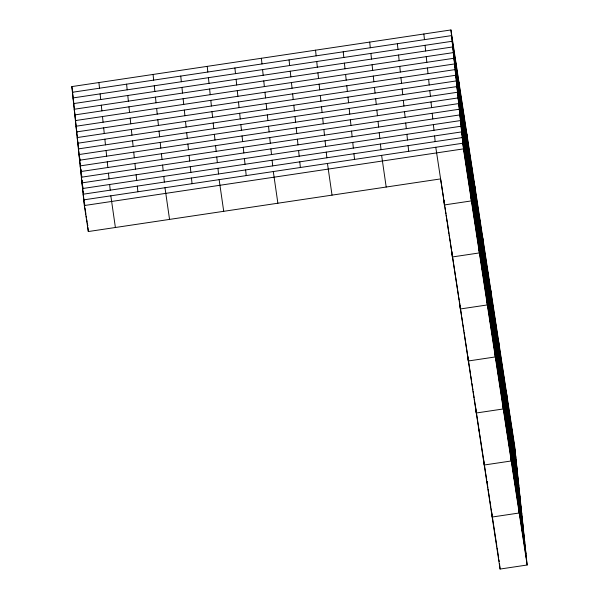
<?xml version="1.0" encoding="UTF-8"?>
<svg xmlns="http://www.w3.org/2000/svg" width="599" height="599" viewBox="0 0 599 599"><rect width="100%" height="100%" fill="white"/><g stroke="black" fill="none" stroke-linecap="round" stroke-linejoin="round"><path stroke-width="0.9" d="M440.347 178.944L88.323 231.543L84.339 205.539L71.835 86.593L450.942 29.95L514.661 446.06L527.165 565.007L500.083 569.05L435.773 147.272M84.339 205.539L463.446 148.889L450.942 29.95M515.26 451.728L451.541 35.611L72.434 92.261L73.392 98.535M515.851 457.389L452.133 41.279L73.026 97.922L73.991 104.204M516.45 463.057L452.732 46.939L73.625 103.59L74.583 109.864M517.042 468.718L453.323 52.607L74.216 109.25L75.182 115.532M517.641 474.386L453.922 58.268L74.815 114.918L75.773 121.193M518.232 480.046L454.514 63.936L75.407 120.579L76.373 126.853M518.831 485.707L455.113 69.596L76.006 126.239L76.964 132.521M519.423 491.375L455.704 75.264L76.597 131.907L77.563 138.182M520.022 497.035L456.303 80.925L77.196 137.568L78.155 143.85M520.613 502.703L456.895 86.585L77.788 143.236L78.754 149.51M521.212 508.364L457.494 92.253L78.387 148.896L79.345 155.178M521.804 514.032L458.085 97.914L78.978 154.564L79.944 160.839M522.403 519.692L458.684 103.582L79.577 160.225L80.536 166.5M522.994 525.36L459.276 109.243L80.169 165.893L81.135 172.168M523.593 531.021L459.875 114.911L80.768 171.554L81.726 177.828M524.185 536.682L460.466 120.571L81.359 177.214L82.325 183.496M524.784 542.35L461.065 126.232L81.958 182.882L82.917 189.157M525.375 548.01L461.657 131.9L82.55 188.543L83.516 194.825M525.974 553.678L462.256 137.56L83.149 194.211L84.107 200.485M526.566 559.339L462.847 143.228L83.74 199.871L84.706 206.153M463.446 148.889L527.165 565.007M468.5 359.25L468.785 361.07M440.729 179.67L443.597 198.374M443.807 199.744L444.78 206.131M444.99 207.501L445.97 213.888M446.18 215.258L447.161 221.645M447.371 223.015L448.973 233.505M449.183 234.875L450.163 241.262M450.373 242.632L451.354 249.019M451.631 250.846L455.539 276.394M455.682 277.307L458.549 296.018M458.759 297.381L459.178 300.121M459.388 301.492L459.733 303.775M459.942 305.138L460.361 307.879M460.571 309.249L461.552 315.636M461.762 317.006L462.742 323.393M462.952 324.763L463.926 331.15M464.135 332.52L470.567 374.495M470.777 375.865L471.683 381.795M471.96 383.615L472.94 390.009M473.15 391.372L474.131 397.766M474.341 399.129L475.314 405.516M475.524 406.886L478.316 425.14M478.526 426.51L479.507 432.897M479.717 434.26L485.519 472.132M485.729 473.502L486.702 479.889M486.912 481.259L487.893 487.646M488.103 489.016L488.522 491.749M488.732 493.119L489.705 499.506M489.915 500.876L490.895 507.263M491.105 508.633L491.524 511.374M491.667 512.287L492.086 515.02M492.296 516.39L496.878 546.348M497.118 547.875L498.668 558.006M498.93 559.736L499.214 561.592M386.19 187.038L381.615 155.366M332.033 195.132L327.451 163.46M277.876 203.218L273.294 171.546M223.719 211.312L219.137 179.64M169.554 219.406L164.98 187.734M115.397 227.5L110.822 195.828M71.835 86.593L72.801 92.875M79.757 157.866L80.034 159.656M80.356 163.527L80.625 165.324M80.947 169.195L81.224 170.985M81.546 174.856L81.816 176.653M82.138 180.524L82.415 182.313M82.737 186.184L83.006 187.981M83.328 191.852L83.605 193.642M84.519 203.173L84.796 204.97M84.976 207.943L85.942 214.225M86.211 216.014L86.488 217.811M86.765 219.601L87.177 222.289M87.447 224.086L87.724 225.883L87.469 223.449M511.276 425.717L511.868 431.385M512.467 437.045L513.058 442.713M513.657 448.374L514.249 454.042M514.848 459.703L515.439 465.363M516.038 471.031L516.63 476.692M517.229 482.36L517.821 488.02M518.42 493.688L519.011 499.349M519.61 505.017L520.202 510.677M520.801 516.338L521.392 522.006M521.991 527.667L522.583 533.335M506.694 394.052L507.293 399.713M507.885 405.373L508.484 411.041M509.083 416.702L509.674 422.37M510.273 428.03L510.865 433.698M511.464 439.359L512.055 445.027M512.654 450.688L513.246 456.348M513.845 462.016L514.436 467.677M515.035 473.345L515.627 479.005M516.226 484.673L516.817 490.334M517.416 496.002L518.008 501.663M518.607 507.323L519.198 512.991L492.123 517.034L491.607 512.182M503.31 373.709L503.909 379.369M504.5 385.03L505.099 390.698M505.691 396.358L506.29 402.026M506.881 407.687L507.48 413.355M508.072 419.015L508.671 424.684M509.262 430.344L509.861 436.005M510.453 441.673L511.052 447.333M511.643 453.001L512.242 458.662M512.834 464.33L513.433 469.99M514.024 475.658L514.623 481.319M498.735 342.036L499.326 347.697M499.925 353.365L500.517 359.026M501.116 364.694L501.707 370.354M502.306 376.015L502.898 381.683M503.497 387.343L504.088 393.011M504.687 398.672L505.279 404.34M505.878 410.001L506.469 415.669M507.068 421.329L507.66 426.99M508.259 432.658L508.851 438.318M509.45 443.986L510.041 449.647M510.64 455.315L511.232 460.975L484.157 465.019L483.558 459.358M495.343 321.693L495.942 327.353M496.534 333.022L497.133 338.682M497.724 344.35L498.323 350.011M498.915 355.671L499.514 361.339M500.105 367L500.704 372.668M501.296 378.328L501.895 383.996M502.486 389.657L503.085 395.325M503.677 400.986L504.276 406.646M504.867 412.314L505.466 417.975M506.058 423.643L506.657 429.303M490.768 290.021L491.36 295.681M491.959 301.349L492.55 307.01M493.149 312.678L493.748 318.339M494.34 324.007L494.939 329.667M495.53 335.335L496.129 340.996M496.721 346.656L497.32 352.324M497.911 357.985L498.51 363.653M499.102 369.313L499.701 374.981M500.292 380.642L500.891 386.303M501.483 391.971L502.082 397.631M502.673 403.299L503.272 408.96L476.19 413.011L475.599 407.342M487.384 269.677L487.975 275.338M488.574 281.006L489.166 286.666M489.765 292.334L490.356 297.995M490.955 303.663L491.547 309.324M492.146 314.992L492.737 320.652M493.336 326.313L493.928 331.981M494.527 337.641L495.118 343.309M495.717 348.97L496.309 354.638M496.908 360.298L497.499 365.967M498.098 371.627L498.69 377.288M482.801 238.005L483.4 243.673M483.992 249.334L484.591 255.002M485.183 260.662L485.782 266.323M486.373 271.991L486.972 277.651M487.564 283.32L488.163 288.98M488.754 294.648L489.353 300.309M489.945 305.969L490.544 311.637M491.135 317.298L491.734 322.966M492.326 328.626L492.925 334.294M493.516 339.955L494.115 345.623M494.707 351.284L495.306 356.944L468.223 360.995L467.714 356.135M479.417 217.662L480.009 223.33M480.608 228.99L481.199 234.658M481.798 240.319L482.39 245.979M482.989 251.647L483.58 257.308M484.179 262.976L484.771 268.637M485.37 274.305L485.961 279.965M486.56 285.633L487.152 291.294M487.751 296.954L488.342 302.622M488.941 308.283L489.533 313.951M490.132 319.611L490.723 325.279M474.835 185.99L475.434 191.658M476.025 197.318L476.624 202.986M477.216 208.647L477.815 214.315M478.414 219.975L479.005 225.636M479.604 231.304L480.196 236.964M480.795 242.632L481.386 248.293M481.985 253.961L482.577 259.622M483.176 265.29L483.767 270.95M484.366 276.611L484.958 282.279M485.557 287.939L486.148 293.607M486.747 299.268L487.339 304.936L460.264 308.979L459.665 303.319M471.45 165.646L472.049 171.314M472.641 176.975L473.24 182.643M473.831 188.303L474.43 193.971M475.022 199.632L475.621 205.3M476.212 210.96L476.811 216.621M477.403 222.289L478.002 227.949M478.594 233.617L479.193 239.278M479.784 244.946L480.383 250.607M480.975 256.267L481.574 261.935M482.165 267.596L482.764 273.264M466.876 133.981L467.467 139.642M468.066 145.302L468.658 150.97M469.257 156.631L469.848 162.299M470.447 167.96L471.039 173.628M471.638 179.288L472.229 184.956M472.828 190.617L473.42 196.277M474.019 201.945L474.61 207.606M475.209 213.274L475.801 218.934M476.4 224.603L476.991 230.263M477.59 235.931L478.182 241.592M478.781 247.252L479.372 252.92L452.297 256.964L451.698 251.303M463.484 113.638L464.083 119.298M464.674 124.966L465.273 130.627M465.865 136.287L466.464 141.956M467.055 147.616L467.654 153.284M468.246 158.945L468.845 164.613M469.436 170.273L470.035 175.934M470.627 181.602L471.226 187.262M471.817 192.93L472.416 198.591M473.008 204.259L473.607 209.92M474.198 215.588L474.797 221.248M458.909 81.966L459.5 87.626M460.099 93.294L460.691 98.955M461.29 104.623L461.889 110.283M462.48 115.944L463.079 121.612M463.671 127.273L464.27 132.941M464.861 138.601L465.46 144.269M466.052 149.93L466.651 155.598M467.242 161.258L467.841 166.919M468.433 172.587L469.032 178.247M469.623 183.915L470.222 189.576M470.814 195.244L471.413 200.905L444.331 204.948L443.822 200.096M455.525 61.622L456.116 67.283M456.715 72.951L457.307 78.611M457.906 84.279L458.497 89.94M459.096 95.6L459.688 101.268M460.287 106.929L460.878 112.597M461.477 118.258L462.069 123.926M462.668 129.586L463.259 135.254M463.858 140.915L464.45 146.575M465.049 152.243L465.64 157.904M466.239 163.572L466.831 169.232M499.491 563.389L500.083 569.05M495.336 535.761L495.508 537.378M487.114 481.319L487.286 482.936M479.237 430.112L479.492 432.545M471.443 379.721L471.615 381.338M455.345 274.072L455.51 275.69M447.46 222.865L447.715 225.291M423.867 33.993L424.459 39.661M425.058 45.322L425.649 50.99M426.248 56.65L426.84 62.318M427.439 67.979L428.03 73.64M428.629 79.308L429.221 84.968M429.82 90.636L430.411 96.297M431.01 101.965L431.602 107.625M432.201 113.293L432.792 118.954M433.391 124.614L433.983 130.282M434.582 135.943L435.174 141.611M397.384 43.705L397.976 49.373M398.575 55.033L399.166 60.701M399.765 66.362L400.357 72.022M400.956 77.69L401.547 83.351M402.146 89.019L402.738 94.679M403.337 100.347L403.928 106.008M404.527 111.669L405.119 117.337M405.718 122.997L406.309 128.665M406.908 134.326L407.5 139.994M408.099 145.654L408.69 151.322M369.703 42.087L370.302 47.755M370.901 53.416L371.492 59.076M372.091 64.744L372.683 70.405M373.282 76.073L373.873 81.734M374.472 87.402L375.064 93.062M375.663 98.73L376.254 104.391M376.853 110.051L377.445 115.719M378.044 121.38L378.635 127.048M379.234 132.708L379.826 138.376M380.425 144.037L381.016 149.705M343.22 51.799L343.819 57.459M344.41 63.127L345.009 68.788M345.601 74.456L346.2 80.116M346.791 85.784L347.39 91.445M347.982 97.105L348.581 102.773M349.172 108.434L349.771 114.102M350.363 119.763L350.962 125.431M351.553 131.091L352.152 136.759M352.751 142.42L353.343 148.08M353.942 153.748L354.533 159.409M315.546 50.181L316.145 55.842M316.736 61.51L317.335 67.17M317.927 72.838L318.526 78.499M319.117 84.167L319.716 89.828M320.308 95.488L320.907 101.156M321.498 106.817L322.097 112.485M322.689 118.145L323.288 123.813M323.879 129.474L324.478 135.142M325.07 140.802L325.669 146.463M326.26 152.131L326.859 157.792M289.062 59.893L289.661 65.553M290.253 71.221L290.852 76.882M291.443 82.542L292.042 88.21M292.634 93.871L293.233 99.539M293.824 105.199L294.423 110.867M295.015 116.528L295.614 122.196M296.206 127.857L296.805 133.517M297.396 139.185L297.995 144.846M298.587 150.514L299.186 156.174M299.777 161.842L300.376 167.503M261.389 58.275L261.988 63.936M262.579 69.604L263.178 75.264M263.77 80.925L264.369 86.593M264.96 92.253L265.559 97.922M266.151 103.582L266.75 109.25M267.341 114.911L267.94 120.579M268.532 126.239L269.131 131.9M269.722 137.568L270.321 143.228M270.913 148.896L271.512 154.557M272.103 160.225L272.702 165.886M234.905 67.979L235.504 73.647M236.096 79.308L236.695 84.976M237.286 90.636L237.885 96.304M238.477 101.965L239.076 107.633M239.667 113.293L240.266 118.954M240.858 124.622L241.457 130.282M242.048 135.951L242.647 141.611M243.239 147.279L243.838 152.94M244.429 158.608L245.028 164.268M245.62 169.929L246.219 175.597M207.232 66.362L207.831 72.03M208.422 77.69L209.021 83.358M209.613 89.019L210.212 94.687M210.803 100.347L211.402 106.016M211.994 111.676L212.593 117.337M213.184 123.005L213.783 128.665M214.375 134.333L214.974 139.994M215.565 145.662L216.164 151.322M216.756 156.983L217.355 162.651M217.946 168.312L218.545 173.98M180.748 76.073L181.34 81.741M181.939 87.402L182.53 93.07M183.129 98.73L183.721 104.391M184.32 110.059L184.919 115.719M185.51 121.387L186.109 127.048M186.701 132.716L187.3 138.376M187.891 144.045L188.49 149.705M189.082 155.366L189.681 161.034M190.272 166.694L190.871 172.362M191.463 178.023L192.062 183.691M153.074 74.456L153.666 80.124M154.265 85.784L154.856 91.452M155.455 97.113L156.047 102.773M156.646 108.441L157.238 114.102M157.837 119.77L158.428 125.431M159.027 131.099L159.619 136.759M160.218 142.42L160.809 148.088M161.408 153.748L162 159.416M162.599 165.077L163.19 170.745M163.789 176.405L164.381 182.074M126.591 84.167L127.183 89.828M127.782 95.496L128.373 101.156M128.972 106.824L129.564 112.485M130.163 118.153L130.754 123.813M131.353 129.481L131.945 135.142M132.544 140.802L133.135 146.47M133.734 152.131L134.326 157.799M134.925 163.46L135.516 169.128M136.115 174.788L136.707 180.456M137.306 186.117L137.897 191.777M98.917 82.55L99.509 88.21M100.108 93.878L100.699 99.539M101.298 105.207L101.89 110.867M102.489 116.535L103.08 122.196M103.679 127.857L104.271 133.525M104.87 139.185L105.461 144.853M106.06 150.514L106.652 156.182M107.251 161.842L107.842 167.51M108.441 173.171L109.033 178.831M109.632 184.499L110.223 190.16M87.896 227.5L88.323 231.543"/></g></svg>
